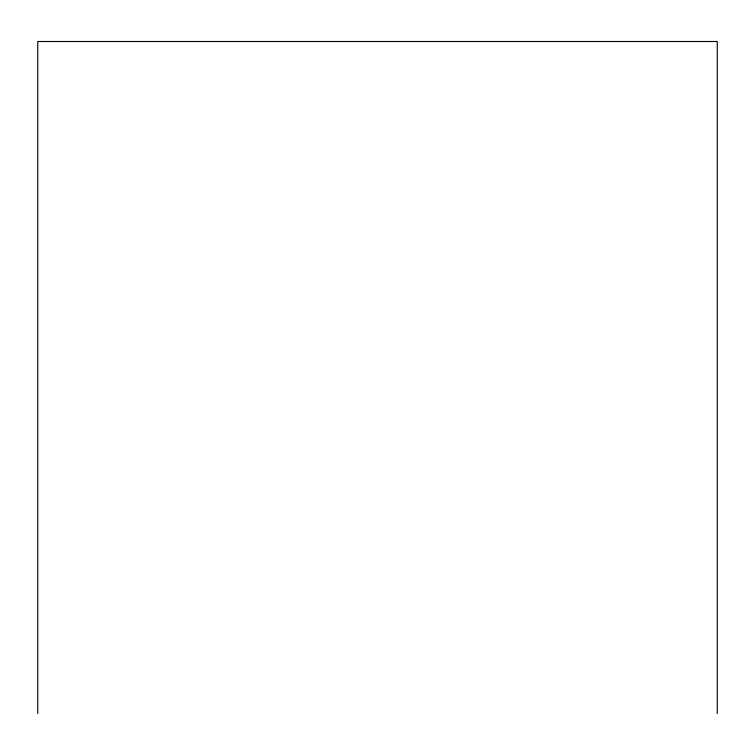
<?xml version="1.0" encoding="UTF-8"?>
<svg xmlns="http://www.w3.org/2000/svg" width="755" height="755" viewBox="0 0 755 755"><rect width="100%" height="100%" fill="white"/><g stroke="black" fill="none" stroke-linecap="round" stroke-linejoin="round"><path stroke-width="1.13" d="M717.25 713.503L717.25 41.497L37.75 41.497L37.75 713.503"/></g></svg>
